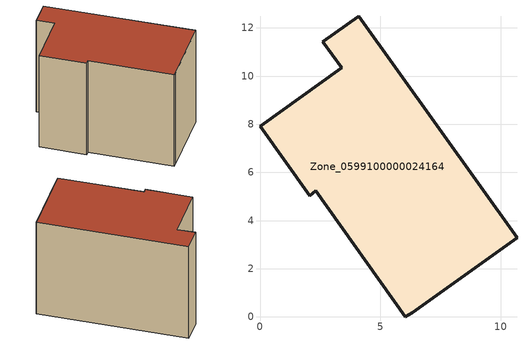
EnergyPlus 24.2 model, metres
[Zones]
Zone_0599100000024164
 floor ground (C_G): 2.31,5.23 2.07,5.02 0,7.91 3.4,10.34 2.61,11.43 4.09,12.49 10.67,3.29 6.32,0.18 6.04,0 z0
 wall outside (C_F): 3.4,10.34 0,7.91 2.07,5.02 2.31,5.23 6.04,0 6.32,0.18 10.67,3.29 4.09,12.49 2.61,11.43 3.4,10.34 z0:8.02
 roof outside (C_R): 6.32,0.18 10.67,3.29 4.09,12.49 2.61,11.43 3.4,10.34 0,7.91 2.07,5.02 2.31,5.23 6.04,0 z8.02
[BUILDING]
Pand.0599100000024164: North Axis=0; Terrain=City; Loads Convergence Tolerance Value=0.04; Temperature Convergence Tolerance Value=0.4; Solar Distribution=FullExterior; Maximum Number of Warmup Days=25; Minimum Number of Warmup Days=1
[Site:Location]
Rotterdam.The.Hague.AP_ZH_NLD Design_Conditions: Latitude=51.96; Longitude=4.45; Time Zone=1; Elevation=-4.5
[SITE:GROUNDTEMPERATURE:BUILDINGSURFACE]
18, 18, 18, 18, 18, 18, 18, 18, 18, 18, 18, 18
[MATERIAL] Thermal Absorptance=0.9; Solar Absorptance=0.7; Visible Absorptance=0.7
Name | Roughness | Thickness | Conductivity | Density | Specific Heat
G.TI.1975-1991 | MediumSmooth | 0.15 | 0.288461 | 540 | 1210
F.TI.1975-1991 | Rough | 0.3 | 0.230769 | 1920 | 840
R.TI.1975-1991 | MediumRough | 0.2 | 0.153846 | 1500 | 1000
[CONSTRUCTION]
C_G: G.TI.1975-1991
C_F: F.TI.1975-1991
C_R: R.TI.1975-1991
[ZONE]
Zone_0599100000024164: Type=1; Multiplier=1; Ceiling Height=Autocalculate; Volume=Autocalculate; Floor Area=autocalculate; Part of Total Floor Area=Yes
[ZONEINFILTRATION:DESIGNFLOWRATE]
Infil_Zone_0599100000024164: Zone or ZoneList or Space or SpaceList=Zone_0599100000024164; Schedule=AlwaysOn; Design Flow Rate Calculation Method=Flow/Area; Flow Rate per Floor Area=0.003; Constant Term Coefficient=1; Temperature Term Coefficient=0; Velocity Term Coefficient=0; Velocity Squared Term Coefficient=0
[HVACTEMPLATE:ZONE:IDEALLOADSAIRSYSTEM]
Zone_0599100000024164: Maximum Heating Supply Air Temperature=50; Minimum Cooling Supply Air Temperature=13; Maximum Heating Supply Air Humidity Ratio=0.0156; Minimum Cooling Supply Air Humidity Ratio=0.0077; Heating Limit=NoLimit; Cooling Limit=NoLimit; Dehumidification Control Type=ConstantSensibleHeatRatio; Cooling Sensible Heat Ratio=0.7; Dehumidification Setpoint=60; Humidification Control Type=None; Humidification Setpoint=30; Outdoor Air Method=None; Outdoor Air Flow Rate per Person=0.00944; Outdoor Air Flow Rate per Zone Floor Area=0; Outdoor Air Flow Rate per Zone=0; Demand Controlled Ventilation Type=None; Outdoor Air Economizer Type=NoEconomizer; Heat Recovery Type=None; Sensible Heat Recovery Effectiveness=0.7; Latent Heat Recovery Effectiveness=0.65
[ZONECONTROL:THERMOSTAT]
ThermostatControl_Zone_0599100000024164: Zone or ZoneList=Zone_0599100000024164; Control Type Schedule=DualSetpointControlType; Control 1=Thermostat_Zone_0599100000024164; Temperature Difference Between Cutout And Setpoint=0
[THERMOSTATSETPOINT:DUALSETPOINT]
Thermostat_Zone_0599100000024164: Heating Setpoint Temperature Schedule=HeatingSetpoint_Zone_0599100000024164; Cooling Setpoint Temperature Schedule=CoolingSetpoint_Zone_0599100000024164
[SCHEDULE:COMPACT]
HeatingSetpoint_Zone_0599100000024164: Through: 12/31, For: AllDays, Until: 24:00, 21
CoolingSetpoint_Zone_0599100000024164: Through: 12/31, For: AllDays, Until: 24:00, 24
DualSetpointControlType: Through: 12/31, For: AllDays, Until: 24:00, 4
AlwaysOn: Through: 12/31, For: AllDays, Until: 24:00, 1
